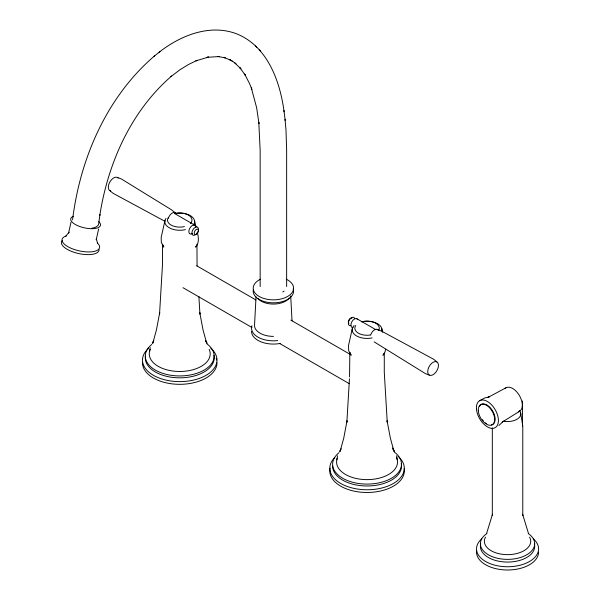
<?xml version="1.0" encoding="UTF-8"?>
<svg xmlns="http://www.w3.org/2000/svg" width="600" height="600" viewBox="0 0 600 600"><rect width="100%" height="100%" fill="white"/><g stroke="black" fill="none" stroke-linecap="round" stroke-linejoin="round"><path stroke-width="0.9" d="M260.153 286.567L260.153 150.27L258.788 122.28L258.96 123.593L256.65 107.76L251.333 87.922L251.858 89.355L249.653 83.782L244.642 74.085L245.505 75.457L239.82 67.65L240.96 68.858L234.683 62.835M256.028 296.91L254.52 325.5A18.878 10.897 0 0 0 273.397 336.397M349.455 378.765L346.86 422.295L347.032 420.772L343.748 438.097L340.132 451.342L340.83 449.332M349.56 376.913L349.837 352.365M385.597 349.298L384.967 352.065L382.965 355.26L383.692 354.03M72.57 219.817C80.16 158.167 106.898 96.585 154.785 55.703M149.535 351.6L150.188 347.595M336.855 459.75L337.507 455.737M70.988 222.233L68.588 233.032L69.052 232.252L65.438 236.542M98.632 228.952L96.233 239.752L96.352 238.89L97.567 243.315M164.962 220.56L161.19 237.36L161.347 242.542L163.83 247.118L162.667 244.605M352.282 328.702L348.51 345.51L348.675 350.692L351.15 355.26L349.987 352.755M486.615 533.4L492.502 514.2L492.315 515.572L492.315 427.942M153.51 341.183L152.812 343.192L156.428 329.947L159.712 312.623L159.54 314.145L162.517 264.127L162.517 244.215M196.365 245.88L195.645 247.118C199.32 243.075 198.667 237.188 197.272 232.343M152.205 343.252L153.833 340.582M339.525 451.403L341.153 448.725M503.28 421.26L498.938 425.498M159.135 52.245C180.292 35.595 209.513 23.753 236.153 33.645C267.39 45.825 280.058 81.142 284.1 111.795M154.072 56.273L159.915 51.623M502.26 422.055L519.487 411.345M479.632 400.702L484.688 398.01L489.217 396.9L488.018 397.395L505.912 387.825M117.51 177.502L121.358 178.958L171.337 209.722L175.222 212.73M429.278 375.09L425.438 373.635L374.16 341.865M377.528 329.535L382.072 331.395L433.717 359.295L436.897 361.897A7.613 4.395 -60 0 1 434.482 373.695A7.613 4.395 -60 0 1 427.882 369.885A7.613 4.395 -60 0 1 436.897 361.897M164.715 221.197L113.078 193.298L109.898 190.695M232.725 61.44L229.275 59.468L230.82 60.172L223.583 57.398L225.21 57.787L217.567 56.498L219.202 56.557L207.097 57.3L208.597 57.037L195.885 60.855L197.138 60.33L188.4 64.537L179.618 69.998L170.88 76.642L171.593 76.073C130.935 111.172 107.91 163.23 99.765 215.572L99.907 214.627L98.767 223.312A13.245 6.3 7.5 0 1 91.657 228.27M174.315 213.36L194.865 225.218M356.895 318.765L375.862 329.715M196.733 265.793L255.93 299.97M290.798 320.1L349.995 354.278M183.007 287.692L251.94 327.487M279.51 343.403L349.245 383.67M231.345 60.457L236.062 63.818M255.615 45.953L256.77 47.175M259.275 49.8L260.423 51.015M394.59 451.403L392.55 448.058L393.975 451.342L390.368 438.097L387.082 420.772L387.255 422.295L384.278 372.278L384.278 353.272M205.635 340.582L207.27 343.252M205.965 341.183L206.655 343.192L203.048 329.947L199.763 312.623L199.935 314.145L198.885 296.55M528.48 533.4L522.592 514.2L522.78 515.572L522.78 426.082L520.627 412.717M381.832 328.702L382.68 332.332M194.513 220.56L195.998 226.897M396.607 455.737L397.26 459.75M285.03 119.28L285.99 129.938L286.642 150.248L286.642 286.567M283.928 110.438L285.195 120.6M197.062 265.98L196.958 244.215M290.715 295.987L292.028 320.888M522.45 400.98L522.45 426.037M404.13 468.855A37.252 21.51 0 0 1 366.45 492.472A37.252 21.51 0 0 1 330.12 468.158M362.37 321.668A12.255 7.072 0 0 1 375.135 322.89A12.255 7.072 0 0 1 378.892 330.038M370.23 335.04A12.255 7.072 0 0 1 357.847 332.873A12.255 7.072 0 0 1 355.74 325.5M398.033 456.315A37.252 21.51 0 0 1 392.228 484.118A37.252 21.51 0 0 1 343.74 485.033A37.252 21.51 0 0 1 334.793 457.507M401.197 463.5A34.44 19.883 0 0 1 369.308 485.94A34.44 19.883 0 0 1 332.618 466.095M394.38 452.1A34.44 19.883 0 0 1 390.6 478.717A34.44 19.883 0 0 1 344.347 479.153A34.44 19.883 0 0 1 339.067 452.625M396.487 457.493A30.465 17.587 0 0 1 367.718 479.625A30.465 17.587 0 0 1 337.312 458.235M361.358 321.877A14.902 8.603 0 0 1 381.832 330.952M372.157 337.913A14.902 8.603 0 0 1 355.642 335.362A14.902 8.603 0 0 1 354.15 325.53M216.99 362.812A37.252 21.51 0 0 1 179.738 384.322A37.252 21.51 0 0 1 142.485 362.812M216.27 358.62A37.252 21.51 0 0 1 216.667 360.007M175.05 213.525A12.255 7.072 0 0 1 188.947 215.392A12.255 7.072 0 0 1 190.35 223.597M184.425 226.59A12.255 7.072 0 0 1 171.075 225.06A12.255 7.072 0 0 1 168.42 217.35M210.712 348.165A37.252 21.51 0 0 1 204.3 376.282A37.252 21.51 0 0 1 155.175 376.282A37.252 21.51 0 0 1 148.762 348.165M213.877 355.358A34.44 19.883 0 0 1 180.488 377.827A34.44 19.883 0 0 1 145.425 356.212M207.06 343.95A34.44 19.883 0 0 1 203.28 370.567A34.44 19.883 0 0 1 157.028 371.002A34.44 19.883 0 0 1 151.74 344.475M209.16 349.343A30.465 17.587 0 0 1 179.738 371.483A30.465 17.587 0 0 1 150.308 349.343M175.882 213.368A14.902 8.603 0 0 1 190.942 216.007A14.902 8.603 0 0 1 193.5 224.97M185.438 229.627A14.902 8.603 0 0 1 169.2 227.76A14.902 8.603 0 0 1 165.968 218.385M284.115 291.067A13.245 7.65 0 0 1 282.765 291.975M370.657 335.077A5.963 3.442 -60 0 1 374.55 329.827A5.963 3.442 -60 0 1 378.442 330.585M168.352 218.28A5.963 3.442 -60 0 1 172.245 213.03A5.963 3.442 -60 0 1 176.137 213.788M110.715 190.995A7.613 4.395 -60 0 1 109.898 181.898A7.613 4.395 -60 0 1 118.185 178.058M99.038 249.577A19.207 7.5 12.5 0 1 77.662 253.32A19.207 7.5 12.5 0 1 62.205 240.63M98.76 221.618A15.232 5.947 12.5 0 1 94.627 228.548A15.232 5.947 12.5 0 1 75.278 224.468A15.232 5.947 12.5 0 1 73.35 216.263M97.403 243.022A19.207 7.5 12.5 0 1 91.665 251.82A19.207 7.5 12.5 0 1 66.877 246.067A19.207 7.5 12.5 0 1 66.578 235.868M486.405 423.592A11.587 6.69 60 0 1 485.347 422.812M483.315 420.847A11.587 6.69 60 0 1 482.393 419.692M479.37 406.463A11.587 6.69 60 0 1 492.143 410.145A11.587 6.69 60 0 1 491.498 424.95M504.93 388.582A13.575 7.837 60 0 1 519.487 395.662A13.575 7.837 60 0 1 518.34 411.81M538.59 552.075A31.043 17.925 0 0 1 506.332 569.985A31.043 17.925 0 0 1 476.603 550.673M519.352 410.445A13.245 7.65 0 0 1 517.62 418.882A13.245 7.65 0 0 1 503.452 421.185M533.362 538.875A31.043 17.925 0 0 1 528.015 562.305A31.043 17.925 0 0 1 487.08 562.305A31.043 17.925 0 0 1 481.74 538.875M534.368 543.945A27.15 15.675 0 0 1 507.548 562.072A27.15 15.675 0 0 1 480.728 543.945M528.195 533.513A27.15 15.675 0 0 1 526.237 555.067A27.15 15.675 0 0 1 488.857 555.067A27.15 15.675 0 0 1 486.9 533.513M529.59 537.127A23.183 13.38 0 0 1 507.548 554.648A23.183 13.38 0 0 1 485.505 537.127M348.945 323.355A2.978 1.718 -60 0 1 348.945 319.913A2.978 1.718 -60 0 1 351.923 318.188M350.962 325.53A4.635 2.677 -60 0 1 349.072 320.513A4.635 2.677 -60 0 1 354.63 318.248M197.917 231.675A4.635 2.677 -60 0 1 192.353 234.675A4.635 2.677 -60 0 1 194.978 227.49A4.635 2.677 -60 0 1 198.218 230.843M353.07 327.593A4.965 2.865 -60 0 1 351.93 321.638A4.965 2.865 -60 0 1 357.66 319.642M192.382 233.572A4.965 2.865 -60 0 1 188.873 231.81A4.965 2.865 -60 0 1 191.925 225.765A4.965 2.865 -60 0 1 195.825 226.74M280.155 343.455A21.855 12.615 0 0 1 251.542 331.455M277.657 340.582A21.855 12.615 0 0 1 251.962 325.748M289.305 297.945A17.22 9.945 0 0 1 273.96 304.072A17.22 9.945 0 0 1 257.955 298.538M293.205 288.892A20.197 11.663 0 0 1 274.058 302.82A20.197 11.663 0 0 1 253.373 289.642M286.207 279.18A20.197 11.663 0 0 1 288.142 296.16A20.197 11.663 0 0 1 258.653 296.16A20.197 11.663 0 0 1 260.58 279.18M478.298 410.625A11.587 6.69 60 0 0 491.025 425.22A11.587 6.69 60 0 0 490.103 408.33A11.587 6.69 60 0 0 478.298 410.625M476.467 409.192A15.562 8.985 60 0 0 493.882 428.197A15.562 8.985 60 0 0 491.888 405.158A15.562 8.985 60 0 0 476.467 409.192M196.905 233.858A2.978 1.718 -60 0 0 197.85 229.237A2.978 1.718 -60 0 0 194.325 232.365A2.978 1.718 -60 0 0 196.905 233.858"/></g></svg>
